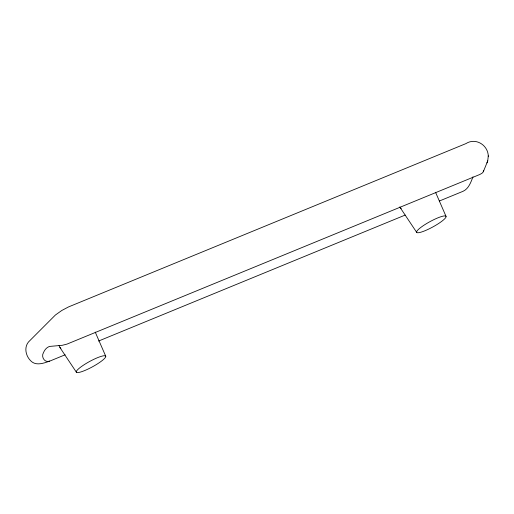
<?xml version="1.0" encoding="UTF-8"?>
<svg xmlns="http://www.w3.org/2000/svg" width="514" height="514" viewBox="0 0 514 514"><rect width="100%" height="100%" fill="white"/><g stroke="black" fill="none" stroke-linecap="round" stroke-linejoin="round"><path stroke-width="0.77" d="M488.294 156.532C488.326 145.237 475.791 137.238 465.928 143.605L68.535 306.922L61.789 310.482L55.422 314.998L29.908 340.557C23.612 345.896 25.276 355.444 30.692 360.796C35.999 366.398 44.307 363.006 50.282 360.892L65.13 354.788M488.3 155.838L487.735 160.843L483.314 171.779L482.048 173.237L479.787 174.497L66.981 344.11L62.284 345.299L49.588 346.423A32.17 16.435 67.7 0 0 43.536 352.508C40.779 356.697 44.596 363.135 49.607 361.13M486.996 162.925L487.735 160.843M483.314 171.779L483.417 170.5M472.996 176.816C470.863 182.181 468.768 188.683 463.088 191.279L439.335 201.038M98.54 341.058L405.18 215.07M399.77 206.956L401.196 208.549M59.104 345.421L59.457 346.783L60.883 348.376M400.168 207.585L416.738 232.45M59.855 347.413L76.425 372.277M435.544 192.268L446.056 216.433A16.718 3.02 -28.6 0 1 424.757 230.831A16.718 3.02 -28.6 0 1 423.189 225.736A16.718 3.02 -28.6 0 1 446.056 216.433M95.231 332.095L105.743 356.253A16.718 3.02 -28.6 0 1 84.444 370.658A16.718 3.02 -28.6 0 1 82.876 365.557A16.718 3.02 -28.6 0 1 105.743 356.253"/></g></svg>
